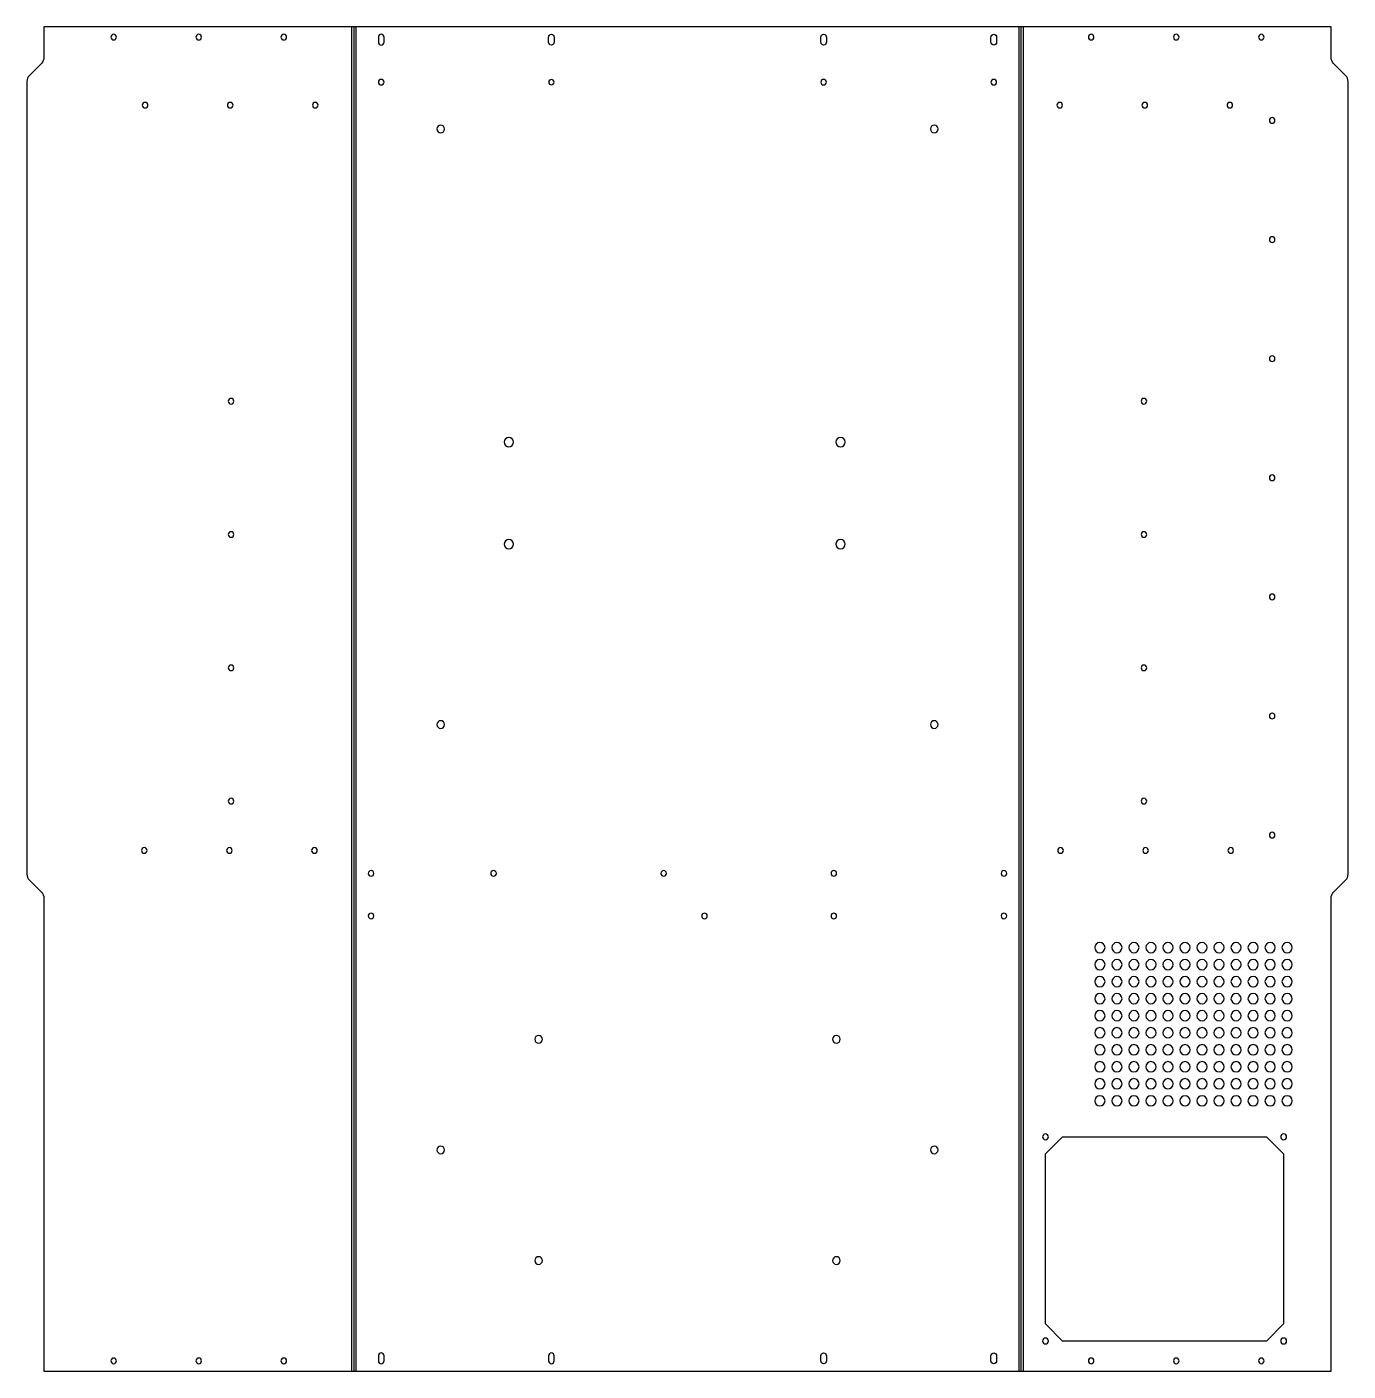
# Model space of a CAD drawing. Header units: millimetres. Extents: x -10 to 767, y 0 to 790.
import ezdxf

# ---------------------------------------------------------------- set-up
doc = ezdxf.new("R2010")
doc.units = ezdxf.units.MM

msp = doc.modelspace()

# ---------------------------------------------------------------- linework, layer by layer
at = {"layer": 'BEND'}
for p, q in [((182.13, 790), (182.13, 0)), ((574.39, 0), (574.39, 790))]:
    msp.add_line(p, q, dxfattribs=at)
at = {"layer": 'BEND_EXTENT'}
for p, q in [((181, 0), (181, 790)), ((183.26, 790), (183.26, 0)), ((573.26, 0), (573.26, 790)), ((575.52, 790), (575.52, 0))]:
    msp.add_line(p, q, dxfattribs=at)
at = {"layer": 'INTERIOR_PROFILES'}
for points in [[(199.91, 784, 1), (196.61, 784), (196.61, 781, 1), (199.91, 781)], [(299.91, 784), (299.91, 781, -1), (296.61, 781), (296.61, 784, -1)], [(459.91, 784), (459.91, 781, -1), (456.61, 781), (456.61, 784, -1)], [(556.61, 781), (556.61, 784, -1), (559.91, 784), (559.91, 781, -1)], [(199.91, 9, 1), (196.61, 9), (196.61, 6, 1), (199.91, 6)], [(296.61, 6, 1), (299.91, 6), (299.91, 9, 1), (296.61, 9)], [(456.61, 6), (456.61, 9, -1), (459.91, 9), (459.91, 6, -1)], [(556.61, 6), (556.61, 9, -1), (559.91, 9), (559.91, 6, -1)]]:
    msp.add_lwpolyline(points, format="xyb", close=True, dxfattribs=at)
msp.add_lwpolyline([(718.64, 17.69), (598.64, 17.69), (588.64, 27.69), (588.64, 127.69), (598.64, 137.69), (718.64, 137.69), (728.64, 127.69), (728.64, 27.69)], close=True, dxfattribs=at)
at = {"layer": 'INTERIOR_PROFILES', "extrusion": (0, 0, -1)}
for centre, radius in [((-41, 784), 1.65), ((-91, 784), 1.65), ((-141, 784), 1.65), ((-615.52, 784), 1.65), ((-665.52, 784), 1.65), ((-715.52, 784), 1.65), ((-198.26, 757.5), 1.65), ((-298.26, 757.5), 1.55), ((-458.26, 757.5), 1.65), ((-558.26, 757.5), 1.65), ((-59.5, 744), 1.65), ((-109.5, 744), 1.65), ((-159.5, 744), 1.65), ((-597.02, 744), 1.65), ((-647.02, 744), 1.65), ((-697.02, 744), 1.65), ((-721.88, 735), 1.65), ((-233.26, 730), 2.25), ((-523.26, 730), 2.25), ((-721.88, 665), 1.65), ((-721.88, 595), 1.65), ((-110, 570), 1.65), ((-646.52, 570), 1.65), ((-273.26, 546), 2.75), ((-468.26, 546), 2.75), ((-721.88, 525), 1.65), ((-110, 491.67), 1.65), ((-646.52, 491.67), 1.65), ((-273.26, 486), 2.75), ((-468.26, 486), 2.75), ((-721.88, 455), 1.65), ((-110, 413.33), 1.65), ((-646.52, 413.33), 1.65), ((-233.26, 380), 2.25), ((-523.26, 380), 2.25), ((-721.88, 385), 1.65), ((-110, 335), 1.65), ((-646.52, 335), 1.65), ((-721.88, 315), 1.65), ((-59, 306), 1.65), ((-109, 306), 1.65), ((-159, 306), 1.65), ((-597.52, 306), 1.65), ((-647.52, 306), 1.65), ((-697.52, 306), 1.65), ((-192.26, 292.5), 1.65), ((-264.26, 292.5), 1.65), ((-364.26, 292.5), 1.65), ((-464.26, 292.5), 1.65), ((-564.26, 292.5), 1.65), ((-192.26, 267.5), 1.65), ((-388.26, 267.5), 1.65), ((-464.26, 267.5), 1.65), ((-564.26, 267.5), 1.65), ((-620.66, 248.88), 3), ((-630.66, 248.88), 3), ((-640.66, 248.88), 3), ((-650.66, 248.88), 3), ((-660.66, 248.88), 3), ((-670.66, 248.88), 3), ((-680.66, 248.88), 3), ((-690.66, 248.88), 3), ((-700.66, 248.88), 3), ((-710.66, 248.88), 3), ((-720.66, 248.88), 3), ((-730.66, 248.88), 3), ((-620.66, 238.88), 3), ((-630.66, 238.88), 3), ((-640.66, 238.88), 3), ((-650.66, 238.88), 3), ((-660.66, 238.88), 3), ((-670.66, 238.88), 3), ((-680.66, 238.88), 3), ((-690.66, 238.88), 3), ((-700.66, 238.88), 3), ((-710.66, 238.88), 3), ((-720.66, 238.88), 3), ((-730.66, 238.88), 3), ((-620.66, 228.88), 3), ((-630.66, 228.88), 3), ((-640.66, 228.88), 3), ((-650.66, 228.88), 3), ((-660.66, 228.88), 3), ((-670.66, 228.88), 3), ((-680.66, 228.88), 3), ((-690.66, 228.88), 3), ((-700.66, 228.88), 3), ((-710.66, 228.88), 3), ((-720.66, 228.88), 3), ((-730.66, 228.88), 3), ((-620.66, 218.88), 3), ((-630.66, 218.88), 3), ((-640.66, 218.88), 3), ((-650.66, 218.88), 3), ((-660.66, 218.88), 3), ((-670.66, 218.88), 3), ((-680.66, 218.88), 3), ((-690.66, 218.88), 3), ((-700.66, 218.88), 3), ((-710.66, 218.88), 3), ((-720.66, 218.88), 3), ((-730.66, 218.88), 3), ((-620.66, 208.88), 3), ((-630.66, 208.88), 3), ((-640.66, 208.88), 3), ((-650.66, 208.88), 3), ((-660.66, 208.88), 3), ((-670.66, 208.88), 3), ((-680.66, 208.88), 3), ((-690.66, 208.88), 3), ((-700.66, 208.88), 3), ((-710.66, 208.88), 3), ((-720.66, 208.88), 3), ((-730.66, 208.88), 3), ((-620.66, 198.88), 3), ((-630.66, 198.88), 3), ((-640.66, 198.88), 3), ((-650.66, 198.88), 3), ((-660.66, 198.88), 3), ((-670.66, 198.88), 3), ((-680.66, 198.88), 3), ((-690.66, 198.88), 3), ((-700.66, 198.88), 3), ((-710.66, 198.88), 3), ((-720.66, 198.88), 3), ((-730.66, 198.88), 3), ((-290.76, 195), 2.25), ((-465.76, 195), 2.25), ((-620.66, 188.88), 3), ((-630.66, 188.88), 3), ((-640.66, 188.88), 3), ((-650.66, 188.88), 3), ((-660.66, 188.88), 3), ((-670.66, 188.88), 3), ((-680.66, 188.88), 3), ((-690.66, 188.88), 3), ((-700.66, 188.88), 3), ((-710.66, 188.88), 3), ((-720.66, 188.88), 3), ((-730.66, 188.88), 3), ((-620.66, 178.88), 3), ((-630.66, 178.88), 3), ((-640.66, 178.88), 3), ((-650.66, 178.88), 3), ((-660.66, 178.88), 3), ((-670.66, 178.88), 3), ((-680.66, 178.88), 3), ((-690.66, 178.88), 3), ((-700.66, 178.88), 3), ((-710.66, 178.88), 3), ((-720.66, 178.88), 3), ((-730.66, 178.88), 3), ((-620.66, 168.88), 3), ((-630.66, 168.88), 3), ((-640.66, 168.88), 3), ((-650.66, 168.88), 3), ((-660.66, 168.88), 3), ((-670.66, 168.88), 3), ((-680.66, 168.88), 3), ((-690.66, 168.88), 3), ((-700.66, 168.88), 3), ((-710.66, 168.88), 3), ((-720.66, 168.88), 3), ((-730.66, 168.88), 3), ((-620.66, 158.88), 3), ((-630.66, 158.88), 3), ((-640.66, 158.88), 3), ((-650.66, 158.88), 3), ((-660.66, 158.88), 3), ((-670.66, 158.88), 3), ((-680.66, 158.88), 3), ((-690.66, 158.88), 3), ((-700.66, 158.88), 3), ((-710.66, 158.88), 3), ((-720.66, 158.88), 3), ((-730.66, 158.88), 3), ((-588.64, 137.69), 1.75), ((-728.64, 137.69), 1.75), ((-233.26, 130), 2.25), ((-523.26, 130), 2.25), ((-290.76, 65), 2.25), ((-465.76, 65), 2.25), ((-588.64, 17.69), 1.75), ((-728.64, 17.69), 1.75), ((-41, 6), 1.65), ((-91, 6), 1.65), ((-141, 6), 1.65), ((-615.52, 6), 1.65), ((-665.52, 6), 1.65), ((-715.52, 6), 1.65)]:
    msp.add_circle(centre, radius, dxfattribs=at)
at = {"layer": 'OUTER_PROFILES'}
msp.add_lwpolyline([(756.52, 277.93, -0.198912), (757.99, 281.46), (765.06, 288.54, 0.198912), (766.52, 292.07), (766.52, 757.93, 0.198912), (765.06, 761.46), (757.99, 768.54, -0.198912), (756.52, 772.07), (756.52, 790), (0, 790), (0, 772.07, -0.198912), (-1.46, 768.54), (-8.54, 761.46, 0.198912), (-10, 757.93), (-10, 292.07, 0.198912), (-8.54, 288.54), (-1.46, 281.46, -0.198912), (0, 277.93), (0, 0), (756.52, 0)], format="xyb", close=True, dxfattribs=at)

doc.saveas('drawing.dxf')
